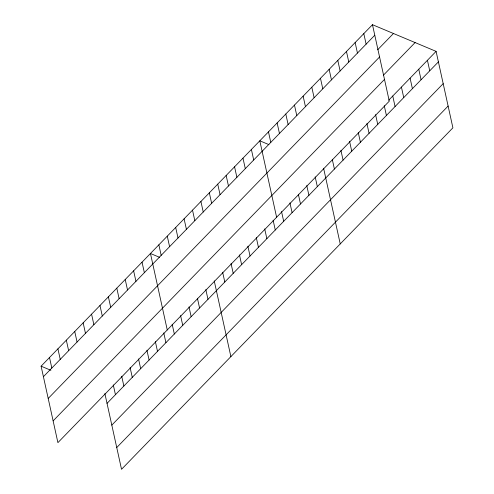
<?xml version="1.0" encoding="UTF-8"?>
<svg xmlns="http://www.w3.org/2000/svg" width="494" height="494" viewBox="0 0 494 494"><rect width="100%" height="100%" fill="white"/><g stroke="black" fill="none" stroke-linecap="round" stroke-linejoin="round"><path stroke-width="0.74" d="M372.47 24.7L389.284 101.159L57.909 442.636L41.101 366.184L372.47 24.7L436.091 51.364L452.899 127.816L121.53 469.3L104.882 393.595M43.41 376.7L374.785 35.216M377.663 49.783L393.465 33.499M48.196 398.46L379.571 56.977M383.486 75.137L415.096 42.564M53.124 420.882L384.499 79.398M388.679 100.22L436.091 51.364M107.031 403.363L438.406 61.88M111.817 425.124L443.186 83.64M116.745 447.539L448.12 106.056M268.903 144.619L259.807 140.802L276.615 217.261M159.55 257.306L150.454 253.496L167.262 329.949M41.101 366.184L50.894 370.29M427.427 60.293L429.737 70.809M418.758 69.222L421.073 79.738M410.094 78.157L412.404 88.673M401.424 87.086L403.74 97.602M392.761 96.015L395.07 106.531M384.258 105.697L386.407 115.466M363.806 33.629L366.116 44.151M375.588 114.633L377.737 124.395M355.137 42.564L357.452 53.08M366.925 123.562L369.074 133.324M346.473 51.493L348.783 62.009M358.255 132.491L360.404 142.26M337.803 60.422L340.119 70.945M349.591 141.42L351.74 151.189M329.14 69.358L331.449 79.874M340.922 150.355L343.071 160.118M320.47 78.287L322.786 88.803M332.258 159.284L334.401 169.053M311.807 87.216L314.116 97.738M323.589 168.213L340.236 243.919M303.137 96.151L305.453 106.667M315.178 176.883L317.327 186.652M294.473 105.08L296.783 115.596M306.768 185.553L308.917 195.321M285.804 114.009L288.119 124.531M298.357 194.222L300.5 203.985M277.14 122.944L279.45 133.46M289.941 202.892L292.09 212.655M268.47 131.873L270.786 142.389M281.531 211.556L283.68 221.324M273.12 220.225L275.269 229.994M251.39 149.472L253.706 159.988M264.71 228.895L266.853 238.664M242.98 158.142L245.296 168.658M256.293 237.565L258.442 247.327M234.57 166.811L236.879 177.327M247.883 246.234L250.032 255.997M226.159 175.475L228.469 185.997M239.473 254.898L241.622 264.667M217.743 184.145L220.058 194.667M231.062 263.568L233.205 273.336M209.333 192.814L211.648 203.33M222.646 272.237L224.795 282.006M200.922 201.484L203.232 212M214.235 280.907L230.883 356.612M192.512 210.154L194.821 220.67M205.825 289.577L207.974 299.339M184.101 218.817L186.411 229.34M197.415 298.24L199.564 308.009M175.685 227.487L178.001 238.009M189.004 306.91L191.147 316.679M167.275 236.157L169.59 246.673M180.588 315.58L182.737 325.348M158.864 244.826L161.174 255.342M172.178 324.249L174.326 334.012M163.767 332.919L165.916 342.682M142.037 262.16L144.353 272.682M155.357 341.582L157.5 351.351M133.627 270.829L135.943 281.345M146.94 350.252L149.089 360.021M125.217 279.499L127.526 290.015M138.53 358.922L140.679 368.691M116.806 288.169L119.116 298.685M130.12 367.592L132.269 377.354M108.39 296.838L110.705 307.354M121.709 376.255L123.852 386.024M99.979 305.502L102.295 316.024M113.293 384.925L115.442 394.694M91.569 314.172L93.879 324.688M83.159 322.841L85.468 333.357M74.748 331.511L77.058 342.027M66.332 340.175L68.647 350.697M57.922 348.844L60.237 359.366M49.511 357.514L51.821 368.03"/></g></svg>
